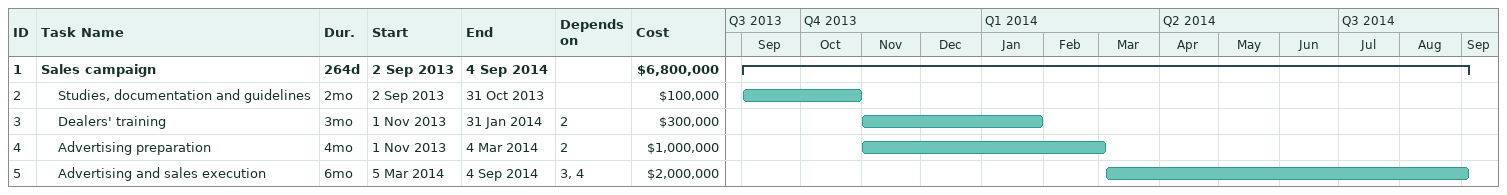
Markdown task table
| ID | Level | Task | Duration | Start | Finish | Predecessors | Cost ($) |
|---|---|---|---|---|---|---|---|
| 1 | 1 | **Sales campaign** | 264d | 2013-09-02 | 2014-09-04 |  | 6800000 |
| 2 | 2 | Studies, documentation and guidelines | 2mo | 2013-09-02 | 2013-10-31 |  | 100000 |
| 3 | 2 | Dealers' training | 3mo | 2013-11-01 | 2014-01-31 | 2 | 300000 |
| 4 | 2 | Advertising preparation | 4mo | 2013-11-01 | 2014-03-04 | 2 | 1000000 |
| 5 | 2 | Advertising and sales execution | 6mo | 2014-03-05 | 2014-09-04 | 3, 4 | 2000000 |
